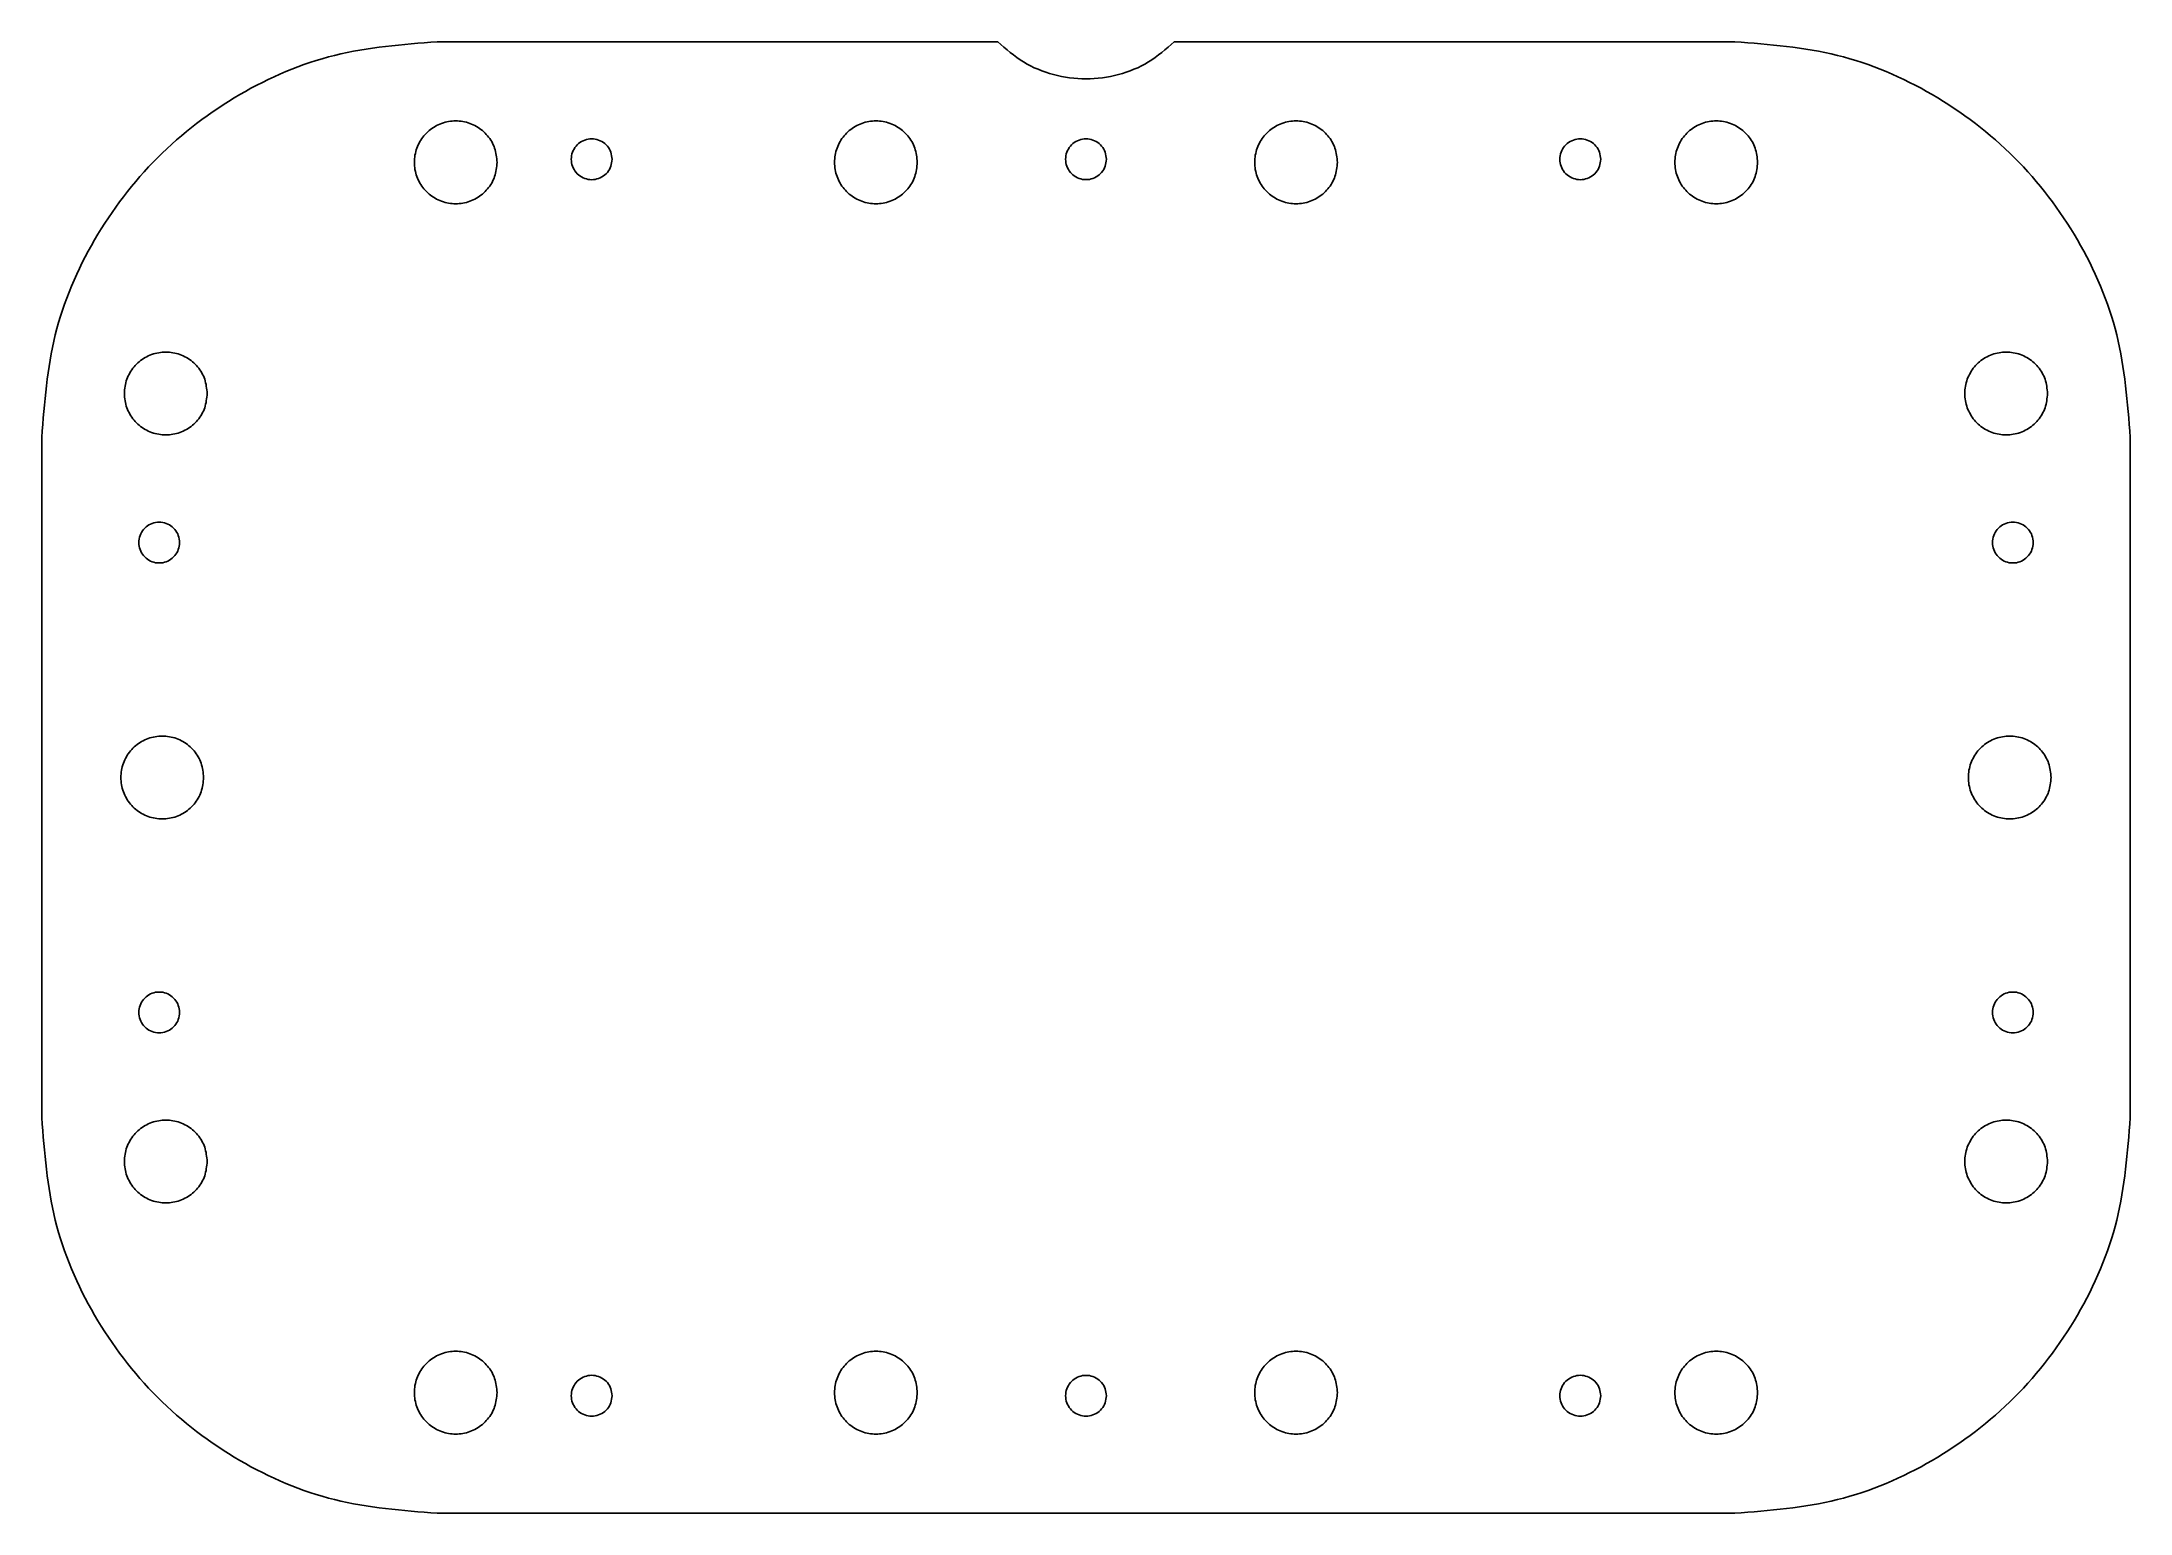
# Model space of a CAD drawing. Extents: x -84 to 84, y -60 to 60.
import ezdxf

# ---------------------------------------------------------------- set-up
doc = ezdxf.new("R2010")
doc.units = 0
doc.layers.get('0').update_dxf_attribs({"linetype": 'CONTINUOUS'})

msp = doc.modelspace()

# ---------------------------------------------------------------- linework, layer by layer
at = {"color": 7}
for points in [[(-7.141428, 59.5), (-52.5, 59.5)], [(52.5, 59.5), (7.141428, 59.5)], [(-84.5, 27.5), (-84.5, -27.5)], [(84.5, -27.5), (84.5, 27.5)], [(-52.5, -59.5), (52.5, -59.5)]]:
    msp.add_lwpolyline(points, dxfattribs=at)
for points in [[(-47.65, 49.75)], [(-38.35, 50)], [(-13.65, 49.75)], [(1.65, 50)], [(20.35, 49.75)], [(41.65, 50)], [(54.35, 49.75)], [(-71.113912, 31.056556)], [(77.813911, 31.056556)], [(-73.35, 19)], [(76.65, 19)], [(-71.4, 0)], [(78.1, 0)], [(-73.35, -19)], [(76.65, -19)], [(-71.113912, -31.056556)], [(77.813911, -31.056556)], [(-47.65, -49.75)], [(-38.35, -50)], [(-13.65, -49.75)], [(1.65, -50)], [(20.35, -49.75)], [(41.65, -50)], [(54.35, -49.75)]]:
    msp.add_lwpolyline(points, close=True, dxfattribs=at)
for points in [[(-52.5, 59.5), (-55.300424, 59.28668), (-58.100848, 59.07336), (-60.804744, 58.403663)], [(-7.141428, 59.5), (-6.472152, 58.914902), (-5.802875, 58.329804), (-5.051117, 57.869429)], [(5.051117, 57.869429), (5.802875, 58.329804), (6.472152, 58.914902), (7.141428, 59.5)], [(60.804744, 58.403663), (58.100848, 59.07336), (55.300424, 59.28668), (52.5, 59.5)], [(-60.804744, 58.403663), (-63.486263, 57.739508), (-66.072846, 56.626497), (-68.479849, 55.22453)], [(-5.051117, 57.869429), (-4.305733, 57.412958), (-3.479261, 57.079103), (-2.627679, 56.851381)], [(2.627678, 56.851381), (3.479261, 57.079102), (4.305733, 57.412957), (5.051117, 57.869429)], [(68.479849, 55.22453), (66.072846, 56.626497), (63.486264, 57.739508), (60.804744, 58.403663)], [(-2.627679, 56.851381), (-1.768813, 56.621712), (-0.884406, 56.5), (0, 56.5)], [(0, 56.5), (0.884407, 56.5), (1.768813, 56.621712), (2.627678, 56.851381)], [(-68.479849, 55.22453), (-70.906937, 53.810864), (-73.151435, 52.103398), (-75.127417, 50.127416)], [(75.127416, 50.127417), (73.151435, 52.103398), (70.906937, 53.810864), (68.479849, 55.22453)], [(-52.675281, 52.651996), (-53.014529, 52.456095), (-53.319032, 52.200078), (-53.570272, 51.899582)], [(-51.576253, 53.051086), (-51.96204, 52.983683), (-52.336033, 52.847897), (-52.675281, 52.651996)], [(-50.423747, 53.051086), (-50.804267, 53.117525), (-51.195989, 53.117525), (-51.576253, 53.051086)], [(-49.324719, 52.651996), (-49.663184, 52.847897), (-50.0377, 52.983683), (-50.423747, 53.051086)], [(-48.429728, 51.899582), (-48.68384, 52.200078), (-48.986254, 52.456095), (-49.324719, 52.651996)], [(-18.675281, 52.651996), (-19.014529, 52.456095), (-19.319032, 52.200078), (-19.570272, 51.899582)], [(-17.576253, 53.051086), (-17.96204, 52.983683), (-18.336033, 52.847897), (-18.675281, 52.651996)], [(-16.423747, 53.051086), (-16.804267, 53.117525), (-17.195989, 53.117525), (-17.576253, 53.051086)], [(-15.324719, 52.651996), (-15.663184, 52.847897), (-16.0377, 52.983683), (-16.423747, 53.051086)], [(-14.429728, 51.899582), (-14.68384, 52.200078), (-14.986254, 52.456095), (-15.324719, 52.651996)], [(15.324719, 52.651996), (14.985471, 52.456095), (14.680968, 52.200078), (14.429728, 51.899582)], [(16.423747, 53.051086), (16.03796, 52.983683), (15.663967, 52.847897), (15.324719, 52.651996)], [(17.576253, 53.051086), (17.195733, 53.117525), (16.804011, 53.117525), (16.423747, 53.051086)], [(18.675281, 52.651996), (18.336816, 52.847897), (17.9623, 52.983683), (17.576253, 53.051086)], [(19.570272, 51.899582), (19.31616, 52.200078), (19.013746, 52.456095), (18.675281, 52.651996)], [(49.324719, 52.651996), (48.985471, 52.456095), (48.680968, 52.200078), (48.429728, 51.899582)], [(50.423747, 53.051086), (50.03796, 52.983683), (49.663967, 52.847897), (49.324719, 52.651996)], [(51.576253, 53.051086), (51.195733, 53.117525), (50.804011, 53.117525), (50.423747, 53.051086)], [(52.675281, 52.651996), (52.336816, 52.847897), (51.9623, 52.983683), (51.576253, 53.051086)], [(53.570272, 51.899582), (53.31616, 52.200078), (53.013746, 52.456095), (52.675281, 52.651996)], [(-54.146332, 50.901371), (-54.280779, 50.533498), (-54.35, 50.141749), (-54.35, 49.75)], [(-53.570272, 51.899582), (-53.817915, 51.603387), (-54.013809, 51.263978), (-54.146332, 50.901371)], [(-47.853669, 50.901371), (-47.975711, 51.263978), (-48.179255, 51.603387), (-48.429728, 51.899582)], [(-47.65, 49.75), (-47.689927, 50.141749), (-47.729854, 50.533498), (-47.853669, 50.901371)], [(-41.266027, 51.058866), (-41.388002, 50.912959), (-41.484486, 50.745765), (-41.54974, 50.567149)], [(-40.825197, 51.429511), (-40.992298, 51.333008), (-41.142281, 51.206892), (-41.266027, 51.058866)], [(-40.283848, 51.626107), (-40.473877, 51.592904), (-40.658096, 51.526014), (-40.825197, 51.429511)], [(-39.716152, 51.626107), (-39.903586, 51.658836), (-40.09654, 51.658836), (-40.283848, 51.626107)], [(-39.174803, 51.429511), (-39.341518, 51.526014), (-39.525995, 51.592904), (-39.716152, 51.626107)], [(-38.733972, 51.058866), (-38.859132, 51.206892), (-39.008087, 51.333008), (-39.174803, 51.429511)], [(-38.45026, 50.567149), (-38.510357, 50.745765), (-38.610605, 50.912959), (-38.733972, 51.058866)], [(-20.146332, 50.901371), (-20.280779, 50.533498), (-20.35, 50.141749), (-20.35, 49.75)], [(-19.570272, 51.899582), (-19.817915, 51.603387), (-20.013809, 51.263978), (-20.146332, 50.901371)], [(-13.853669, 50.901371), (-13.975711, 51.263978), (-14.179255, 51.603387), (-14.429728, 51.899582)], [(-13.65, 49.75), (-13.689927, 50.141749), (-13.729854, 50.533498), (-13.853669, 50.901371)], [(-1.265783, 51.058475), (-1.387754, 50.912636), (-1.484243, 50.745515), (-1.549558, 50.566963)], [(-0.825, 51.428942), (-0.992071, 51.332488), (-1.142041, 51.206433), (-1.265783, 51.058475)], [(-0.283775, 51.625438), (-0.473755, 51.592252), (-0.657928, 51.525397), (-0.825, 51.428942)], [(0.283775, 51.625438), (0.096388, 51.65815), (-0.096514, 51.65815), (-0.283775, 51.625438)], [(0.825, 51.428942), (0.658315, 51.525397), (0.473883, 51.592252), (0.283775, 51.625438)], [(1.265783, 51.058475), (1.140624, 51.206433), (0.991685, 51.332488), (0.825, 51.428942)], [(1.549558, 50.566963), (1.489418, 50.745515), (1.389152, 50.912636), (1.265783, 51.058475)], [(13.853668, 50.901371), (13.719221, 50.533498), (13.65, 50.141749), (13.65, 49.75)], [(14.429728, 51.899582), (14.182085, 51.603387), (13.986191, 51.263978), (13.853668, 50.901371)], [(20.146331, 50.901371), (20.024289, 51.263978), (19.820745, 51.603387), (19.570272, 51.899582)], [(20.35, 49.75), (20.310073, 50.141749), (20.270146, 50.533498), (20.146331, 50.901371)], [(38.733972, 51.058866), (38.611998, 50.912959), (38.515514, 50.745765), (38.45026, 50.567149)], [(39.174803, 51.429511), (39.007702, 51.333008), (38.857719, 51.206892), (38.733972, 51.058866)], [(39.716152, 51.626107), (39.526123, 51.592904), (39.341904, 51.526014), (39.174803, 51.429511)], [(40.283848, 51.626107), (40.096414, 51.658836), (39.90346, 51.658836), (39.716152, 51.626107)], [(40.825197, 51.429511), (40.658482, 51.526014), (40.474005, 51.592904), (40.283848, 51.626107)], [(41.266028, 51.058866), (41.140868, 51.206892), (40.991913, 51.333008), (40.825197, 51.429511)], [(41.54974, 50.567149), (41.489643, 50.745765), (41.389395, 50.912959), (41.266028, 51.058866)], [(47.853668, 50.901371), (47.719221, 50.533498), (47.65, 50.141749), (47.65, 49.75)], [(48.429728, 51.899582), (48.182085, 51.603387), (47.986191, 51.263978), (47.853668, 50.901371)], [(54.146332, 50.901371), (54.02429, 51.263978), (53.820746, 51.603387), (53.570272, 51.899582)], [(54.35, 49.75), (54.310073, 50.141749), (54.270146, 50.533498), (54.146332, 50.901371)], [(-75.127417, 50.127416), (-77.103398, 48.151435), (-78.810864, 45.906937), (-80.22453, 43.479849)], [(-54.35, 49.75), (-54.35, 49.358251), (-54.280779, 48.966503), (-54.146332, 48.59863)], [(-47.853669, 48.59863), (-47.729854, 48.966503), (-47.689927, 49.358251), (-47.65, 49.75)], [(-41.54974, 50.567149), (-41.615942, 50.385937), (-41.65, 50.192969), (-41.65, 50)], [(-41.65, 50), (-41.65, 49.807031), (-41.615942, 49.614063), (-41.54974, 49.432852)], [(-41.54974, 49.432852), (-41.484486, 49.254235), (-41.388002, 49.087041), (-41.266027, 48.941135)], [(-38.733972, 48.941135), (-38.610605, 49.087041), (-38.510357, 49.254235), (-38.45026, 49.432852)], [(-38.35, 50), (-38.369645, 50.192969), (-38.38929, 50.385937), (-38.45026, 50.567149)], [(-38.45026, 49.432852), (-38.38929, 49.614063), (-38.369645, 49.807032), (-38.35, 50)], [(-20.35, 49.75), (-20.35, 49.358251), (-20.280779, 48.966503), (-20.146332, 48.59863)], [(-13.853669, 48.59863), (-13.729854, 48.966503), (-13.689927, 49.358251), (-13.65, 49.75)], [(-1.549558, 50.566963), (-1.615822, 50.385819), (-1.65, 50.192909), (-1.65, 50)], [(-1.65, 50), (-1.65, 49.807091), (-1.615822, 49.614181), (-1.549558, 49.433037)], [(-1.549558, 49.433037), (-1.484243, 49.254485), (-1.387754, 49.087365), (-1.265783, 48.941525)], [(1.265783, 48.941525), (1.389152, 49.087365), (1.489418, 49.254485), (1.549558, 49.433037)], [(1.65, 50), (1.630286, 50.192909), (1.610572, 50.385819), (1.549558, 50.566963)], [(1.549558, 49.433037), (1.610572, 49.614181), (1.630286, 49.807091), (1.65, 50)], [(13.65, 49.75), (13.65, 49.358251), (13.719221, 48.966503), (13.853668, 48.59863)], [(20.146331, 48.59863), (20.270146, 48.966503), (20.310073, 49.358251), (20.35, 49.75)], [(38.45026, 50.567149), (38.384059, 50.385937), (38.35, 50.192969), (38.35, 50)], [(38.35, 50), (38.35, 49.807031), (38.384059, 49.614063), (38.45026, 49.432852)], [(38.45026, 49.432852), (38.515514, 49.254235), (38.611998, 49.087041), (38.733972, 48.941135)], [(41.266028, 48.941135), (41.389395, 49.087041), (41.489643, 49.254235), (41.54974, 49.432852)], [(41.65, 50), (41.630355, 50.192969), (41.61071, 50.385937), (41.54974, 50.567149)], [(41.54974, 49.432852), (41.61071, 49.614063), (41.630355, 49.807032), (41.65, 50)], [(47.65, 49.75), (47.65, 49.358251), (47.719221, 48.966503), (47.853668, 48.59863)], [(54.146332, 48.59863), (54.270146, 48.966503), (54.310073, 49.358251), (54.35, 49.75)], [(80.22453, 43.479849), (78.810864, 45.906937), (77.103398, 48.151435), (75.127416, 50.127417)], [(-54.146332, 48.59863), (-54.013809, 48.236023), (-53.817915, 47.896613), (-53.570272, 47.600419)], [(-53.570272, 47.600419), (-53.319032, 47.299922), (-53.014529, 47.043905), (-52.675281, 46.848004)], [(-49.324719, 46.848004), (-48.986254, 47.043905), (-48.683839, 47.299922), (-48.429728, 47.600419)], [(-48.429728, 47.600419), (-48.179254, 47.896613), (-47.97571, 48.236023), (-47.853669, 48.59863)], [(-41.266027, 48.941135), (-41.142281, 48.793109), (-40.992298, 48.666993), (-40.825197, 48.57049)], [(-40.825197, 48.57049), (-40.658096, 48.473987), (-40.473877, 48.407096), (-40.283848, 48.373893)], [(-40.283848, 48.373893), (-40.09654, 48.341164), (-39.903586, 48.341164), (-39.716152, 48.373893)], [(-39.716152, 48.373893), (-39.525995, 48.407096), (-39.341518, 48.473987), (-39.174803, 48.57049)], [(-39.174803, 48.57049), (-39.008087, 48.666993), (-38.859132, 48.793109), (-38.733972, 48.941135)], [(-20.146332, 48.59863), (-20.013809, 48.236023), (-19.817915, 47.896613), (-19.570272, 47.600419)], [(-19.570272, 47.600419), (-19.319032, 47.299922), (-19.014529, 47.043905), (-18.675281, 46.848004)], [(-15.324719, 46.848004), (-14.986254, 47.043905), (-14.683839, 47.299922), (-14.429728, 47.600419)], [(-14.429728, 47.600419), (-14.179254, 47.896613), (-13.97571, 48.236023), (-13.853669, 48.59863)], [(-1.265783, 48.941525), (-1.142041, 48.793567), (-0.992071, 48.667512), (-0.825, 48.571058)], [(-0.825, 48.571058), (-0.657928, 48.474603), (-0.473755, 48.407748), (-0.283775, 48.374562)], [(-0.283775, 48.374562), (-0.096514, 48.34185), (0.096388, 48.34185), (0.283775, 48.374562)], [(0.283775, 48.374562), (0.473883, 48.407748), (0.658315, 48.474603), (0.825, 48.571058)], [(0.825, 48.571058), (0.991685, 48.667512), (1.140624, 48.793567), (1.265783, 48.941525)], [(13.853668, 48.59863), (13.986191, 48.236023), (14.182085, 47.896613), (14.429728, 47.600419)], [(14.429728, 47.600419), (14.680968, 47.299922), (14.985471, 47.043905), (15.324719, 46.848004)], [(18.675281, 46.848004), (19.013746, 47.043905), (19.316161, 47.299922), (19.570272, 47.600419)], [(19.570272, 47.600419), (19.820746, 47.896613), (20.02429, 48.236023), (20.146331, 48.59863)], [(38.733972, 48.941135), (38.857719, 48.793109), (39.007702, 48.666993), (39.174803, 48.57049)], [(39.174803, 48.57049), (39.341904, 48.473987), (39.526123, 48.407096), (39.716152, 48.373893)], [(39.716152, 48.373893), (39.90346, 48.341164), (40.096414, 48.341164), (40.283848, 48.373893)], [(40.283848, 48.373893), (40.474005, 48.407096), (40.658482, 48.473987), (40.825197, 48.57049)], [(40.825197, 48.57049), (40.991913, 48.666993), (41.140868, 48.793109), (41.266028, 48.941135)], [(47.853668, 48.59863), (47.986191, 48.236023), (48.182085, 47.896613), (48.429728, 47.600419)], [(48.429728, 47.600419), (48.680968, 47.299922), (48.985471, 47.043905), (49.324719, 46.848004)], [(52.675281, 46.848004), (53.013746, 47.043905), (53.316161, 47.299922), (53.570272, 47.600419)], [(53.570272, 47.600419), (53.820746, 47.896613), (54.02429, 48.236023), (54.146332, 48.59863)], [(-52.675281, 46.848004), (-52.336033, 46.652103), (-51.96204, 46.516317), (-51.576253, 46.448914)], [(-51.576253, 46.448914), (-51.195989, 46.382475), (-50.804267, 46.382475), (-50.423747, 46.448914)], [(-50.423747, 46.448914), (-50.0377, 46.516317), (-49.663184, 46.652103), (-49.324719, 46.848004)], [(-18.675281, 46.848004), (-18.336033, 46.652103), (-17.96204, 46.516317), (-17.576253, 46.448914)], [(-17.576253, 46.448914), (-17.195989, 46.382475), (-16.804267, 46.382475), (-16.423747, 46.448914)], [(-16.423747, 46.448914), (-16.0377, 46.516317), (-15.663184, 46.652103), (-15.324719, 46.848004)], [(15.324719, 46.848004), (15.663967, 46.652103), (16.03796, 46.516317), (16.423747, 46.448914)], [(16.423747, 46.448914), (16.804011, 46.382475), (17.195733, 46.382475), (17.576253, 46.448914)], [(17.576253, 46.448914), (17.9623, 46.516317), (18.336816, 46.652103), (18.675281, 46.848004)], [(49.324719, 46.848004), (49.663967, 46.652103), (50.03796, 46.516317), (50.423747, 46.448914)], [(50.423747, 46.448914), (50.804011, 46.382475), (51.195733, 46.382475), (51.576253, 46.448914)], [(51.576253, 46.448914), (51.9623, 46.516317), (52.336816, 46.652103), (52.675281, 46.848004)], [(-80.22453, 43.479849), (-81.626497, 41.072846), (-82.739508, 38.486264), (-83.403663, 35.804744)], [(83.403663, 35.804744), (82.739508, 38.486263), (81.626497, 41.072846), (80.22453, 43.479849)], [(-83.403663, 35.804744), (-84.07336, 33.100848), (-84.28668, 30.300424), (-84.5, 27.5)], [(84.5, 27.5), (84.28668, 30.300424), (84.07336, 33.100848), (83.403663, 35.804744)], [(-76.139192, 33.958551), (-76.47844, 33.76265), (-76.782943, 33.506634), (-77.034183, 33.206137)], [(-75.040165, 34.357642), (-75.425951, 34.290239), (-75.799944, 34.154452), (-76.139192, 33.958551)], [(-73.887659, 34.357642), (-74.268178, 34.424081), (-74.659901, 34.424081), (-75.040165, 34.357642)], [(-72.788631, 33.958551), (-73.127096, 34.154452), (-73.501612, 34.290239), (-73.887659, 34.357642)], [(-71.89364, 33.206138), (-72.147752, 33.506634), (-72.450166, 33.76265), (-72.788631, 33.958551)], [(72.788631, 33.958551), (72.449383, 33.76265), (72.14488, 33.506634), (71.89364, 33.206137)], [(73.887658, 34.357642), (73.501872, 34.290239), (73.127879, 34.154452), (72.788631, 33.958551)], [(75.040164, 34.357642), (74.659645, 34.424081), (74.267922, 34.424081), (73.887658, 34.357642)], [(76.139192, 33.958551), (75.800727, 34.154452), (75.426211, 34.290239), (75.040164, 34.357642)], [(77.034183, 33.206138), (76.780071, 33.506634), (76.477657, 33.76265), (76.139192, 33.958551)], [(-77.610243, 32.207926), (-77.74469, 31.840053), (-77.813912, 31.448304), (-77.813912, 31.056555)], [(-77.034183, 33.206137), (-77.281826, 32.909943), (-77.477721, 32.570533), (-77.610243, 32.207926)], [(-71.31758, 32.207927), (-71.439622, 32.570533), (-71.643166, 32.909943), (-71.89364, 33.206138)], [(-71.113912, 31.056556), (-71.153839, 31.448305), (-71.193766, 31.840053), (-71.31758, 32.207927)], [(71.31758, 32.207926), (71.183133, 31.840053), (71.113911, 31.448304), (71.113911, 31.056555)], [(71.89364, 33.206137), (71.645996, 32.909943), (71.450102, 32.570533), (71.31758, 32.207926)], [(77.610243, 32.207927), (77.488201, 32.570533), (77.284657, 32.909943), (77.034183, 33.206138)], [(77.813911, 31.056556), (77.773984, 31.448305), (77.734057, 31.840053), (77.610243, 32.207927)], [(-77.813912, 31.056555), (-77.813912, 30.664807), (-77.74469, 30.273058), (-77.610243, 29.905185)], [(-71.31758, 29.905185), (-71.193766, 30.273058), (-71.153839, 30.664807), (-71.113912, 31.056556)], [(71.113911, 31.056555), (71.113911, 30.664807), (71.183133, 30.273058), (71.31758, 29.905185)], [(77.610243, 29.905185), (77.734057, 30.273058), (77.773984, 30.664807), (77.813911, 31.056556)], [(-77.610243, 29.905185), (-77.477721, 29.542579), (-77.281826, 29.203169), (-77.034183, 28.906974)], [(-77.034183, 28.906974), (-76.782943, 28.606478), (-76.47844, 28.350461), (-76.139192, 28.15456)], [(-72.788631, 28.15456), (-72.450166, 28.350461), (-72.147751, 28.606478), (-71.89364, 28.906974)], [(-71.89364, 28.906974), (-71.643166, 29.203169), (-71.439622, 29.542579), (-71.31758, 29.905185)], [(71.31758, 29.905185), (71.450102, 29.542579), (71.645996, 29.203169), (71.89364, 28.906974)], [(71.89364, 28.906974), (72.14488, 28.606478), (72.449383, 28.350461), (72.788631, 28.15456)], [(76.139192, 28.15456), (76.477657, 28.350461), (76.780071, 28.606478), (77.034183, 28.906974)], [(77.034183, 28.906974), (77.284657, 29.203169), (77.488201, 29.542579), (77.610243, 29.905185)], [(-76.139192, 28.15456), (-75.799944, 27.958659), (-75.425951, 27.822873), (-75.040165, 27.75547)], [(-75.040165, 27.75547), (-74.659901, 27.689031), (-74.268178, 27.689031), (-73.887659, 27.75547)], [(-73.887659, 27.75547), (-73.501612, 27.822873), (-73.127096, 27.958659), (-72.788631, 28.15456)], [(72.788631, 28.15456), (73.127879, 27.958659), (73.501872, 27.822873), (73.887658, 27.75547)], [(73.887658, 27.75547), (74.267922, 27.689031), (74.659645, 27.689031), (75.040164, 27.75547)], [(75.040164, 27.75547), (75.426211, 27.822873), (75.800727, 27.958659), (76.139192, 28.15456)], [(-75.825197, 20.429511), (-75.992298, 20.333008), (-76.142281, 20.206891), (-76.266028, 20.058866)], [(-75.283848, 20.626108), (-75.473877, 20.592904), (-75.658096, 20.526014), (-75.825197, 20.429511)], [(-74.716152, 20.626108), (-74.903586, 20.658836), (-75.09654, 20.658836), (-75.283848, 20.626108)], [(-74.174803, 20.429511), (-74.341519, 20.526014), (-74.525995, 20.592904), (-74.716152, 20.626108)], [(-73.733972, 20.058866), (-73.859132, 20.206891), (-74.008087, 20.333008), (-74.174803, 20.429511)], [(74.174803, 20.429511), (74.007702, 20.333008), (73.857719, 20.206891), (73.733972, 20.058866)], [(74.716152, 20.626108), (74.526123, 20.592904), (74.341904, 20.526014), (74.174803, 20.429511)], [(75.283848, 20.626108), (75.096414, 20.658836), (74.90346, 20.658836), (74.716152, 20.626108)], [(75.825197, 20.429511), (75.658482, 20.526014), (75.474005, 20.592904), (75.283848, 20.626108)], [(76.266028, 20.058866), (76.140869, 20.206891), (75.991913, 20.333008), (75.825197, 20.429511)], [(-76.54974, 19.567149), (-76.615942, 19.385937), (-76.65, 19.192969), (-76.65, 19)], [(-76.65, 19), (-76.65, 18.807031), (-76.615942, 18.614063), (-76.54974, 18.432851)], [(-76.266028, 20.058866), (-76.388002, 19.912959), (-76.484486, 19.745765), (-76.54974, 19.567149)], [(-73.45026, 19.567149), (-73.510357, 19.745765), (-73.610605, 19.912959), (-73.733972, 20.058866)], [(-73.35, 19), (-73.369645, 19.192969), (-73.38929, 19.385938), (-73.45026, 19.567149)], [(-73.45026, 18.432851), (-73.38929, 18.614063), (-73.369645, 18.807031), (-73.35, 19)], [(73.45026, 19.567149), (73.384058, 19.385937), (73.35, 19.192969), (73.35, 19)], [(73.35, 19), (73.35, 18.807031), (73.384058, 18.614063), (73.45026, 18.432851)], [(73.733972, 20.058866), (73.611998, 19.912959), (73.515514, 19.745765), (73.45026, 19.567149)], [(76.54974, 19.567149), (76.489643, 19.745765), (76.389395, 19.912959), (76.266028, 20.058866)], [(76.65, 19), (76.630355, 19.192969), (76.61071, 19.385938), (76.54974, 19.567149)], [(76.54974, 18.432851), (76.61071, 18.614063), (76.630355, 18.807031), (76.65, 19)], [(-76.54974, 18.432851), (-76.484486, 18.254235), (-76.388002, 18.087041), (-76.266028, 17.941134)], [(-76.266028, 17.941134), (-76.142281, 17.793109), (-75.992298, 17.666992), (-75.825197, 17.570489)], [(-75.825197, 17.570489), (-75.658096, 17.473986), (-75.473877, 17.407096), (-75.283848, 17.373892)], [(-75.283848, 17.373892), (-75.09654, 17.341164), (-74.903586, 17.341164), (-74.716152, 17.373892)], [(-74.716152, 17.373892), (-74.525995, 17.407096), (-74.341519, 17.473986), (-74.174803, 17.570489)], [(-74.174803, 17.570489), (-74.008087, 17.666992), (-73.859132, 17.793109), (-73.733972, 17.941134)], [(-73.733972, 17.941134), (-73.610605, 18.087041), (-73.510357, 18.254235), (-73.45026, 18.432851)], [(73.45026, 18.432851), (73.515514, 18.254235), (73.611998, 18.087041), (73.733972, 17.941134)], [(73.733972, 17.941134), (73.857719, 17.793109), (74.007702, 17.666992), (74.174803, 17.570489)], [(74.174803, 17.570489), (74.341904, 17.473986), (74.526123, 17.407096), (74.716152, 17.373892)], [(74.716152, 17.373892), (74.90346, 17.341164), (75.096414, 17.341164), (75.283848, 17.373892)], [(75.283848, 17.373892), (75.474005, 17.407096), (75.658482, 17.473986), (75.825197, 17.570489)], [(75.825197, 17.570489), (75.991913, 17.666992), (76.140869, 17.793109), (76.266028, 17.941134)], [(76.266028, 17.941134), (76.389395, 18.087041), (76.489643, 18.254235), (76.54974, 18.432851)], [(-77.320272, 2.149581), (-77.567915, 1.853387), (-77.763809, 1.513977), (-77.896332, 1.15137)], [(-76.425281, 2.901995), (-76.764529, 2.706094), (-77.069032, 2.450078), (-77.320272, 2.149581)], [(-75.326253, 3.301086), (-75.71204, 3.233683), (-76.086033, 3.097896), (-76.425281, 2.901995)], [(-74.173747, 3.301086), (-74.554267, 3.367525), (-74.945989, 3.367525), (-75.326253, 3.301086)], [(-73.074719, 2.901995), (-73.413184, 3.097896), (-73.787701, 3.233683), (-74.173747, 3.301086)], [(-72.179728, 2.149582), (-72.43384, 2.450078), (-72.736254, 2.706094), (-73.074719, 2.901995)], [(-71.603668, 1.151371), (-71.72571, 1.513977), (-71.929254, 1.853387), (-72.179728, 2.149582)], [(72.179728, 2.149581), (71.932085, 1.853387), (71.736191, 1.513977), (71.603668, 1.15137)], [(73.074719, 2.901995), (72.735471, 2.706094), (72.430968, 2.450078), (72.179728, 2.149581)], [(74.173747, 3.301086), (73.78796, 3.233683), (73.413967, 3.097896), (73.074719, 2.901995)], [(75.326253, 3.301086), (74.945733, 3.367525), (74.554011, 3.367525), (74.173747, 3.301086)], [(76.425281, 2.901995), (76.086816, 3.097896), (75.712299, 3.233683), (75.326253, 3.301086)], [(77.320271, 2.149582), (77.06616, 2.450078), (76.763746, 2.706094), (76.425281, 2.901995)], [(77.896331, 1.151371), (77.774289, 1.513977), (77.570745, 1.853387), (77.320271, 2.149582)], [(-77.896332, 1.15137), (-78.030779, 0.783497), (-78.1, 0.391748), (-78.1, -0.000001)], [(-71.4, 0), (-71.439927, 0.391749), (-71.479854, 0.783497), (-71.603668, 1.151371)], [(-71.603668, -1.151371), (-71.479854, -0.783498), (-71.439927, -0.391749), (-71.4, 0)], [(71.603668, 1.15137), (71.469221, 0.783497), (71.4, 0.391748), (71.4, -0.000001)], [(78.1, 0), (78.060073, 0.391749), (78.020146, 0.783497), (77.896331, 1.151371)], [(77.896331, -1.151371), (78.020146, -0.783498), (78.060073, -0.391749), (78.1, 0)], [(-78.1, -0.000001), (-78.1, -0.391749), (-78.030779, -0.783498), (-77.896332, -1.151371)], [(-77.896332, -1.151371), (-77.763809, -1.513977), (-77.567915, -1.853387), (-77.320272, -2.149582)], [(-72.179728, -2.149582), (-71.929254, -1.853387), (-71.72571, -1.513977), (-71.603668, -1.151371)], [(71.4, -0.000001), (71.4, -0.391749), (71.469221, -0.783498), (71.603668, -1.151371)], [(71.603668, -1.151371), (71.736191, -1.513977), (71.932085, -1.853387), (72.179728, -2.149582)], [(77.320271, -2.149582), (77.570745, -1.853387), (77.774289, -1.513977), (77.896331, -1.151371)], [(-77.320272, -2.149582), (-77.069032, -2.450078), (-76.764529, -2.706095), (-76.425281, -2.901996)], [(-76.425281, -2.901996), (-76.086033, -3.097897), (-75.71204, -3.233683), (-75.326253, -3.301086)], [(-75.326253, -3.301086), (-74.945989, -3.367525), (-74.554267, -3.367525), (-74.173747, -3.301087)], [(-74.173747, -3.301087), (-73.787701, -3.233683), (-73.413184, -3.097897), (-73.074719, -2.901996)], [(-73.074719, -2.901996), (-72.736254, -2.706095), (-72.43384, -2.450078), (-72.179728, -2.149582)], [(72.179728, -2.149582), (72.430968, -2.450078), (72.735471, -2.706095), (73.074719, -2.901996)], [(73.074719, -2.901996), (73.413967, -3.097897), (73.78796, -3.233683), (74.173747, -3.301086)], [(74.173747, -3.301086), (74.554011, -3.367525), (74.945733, -3.367525), (75.326253, -3.301087)], [(75.326253, -3.301087), (75.712299, -3.233683), (76.086816, -3.097897), (76.425281, -2.901996)], [(76.425281, -2.901996), (76.763746, -2.706095), (77.06616, -2.450078), (77.320271, -2.149582)], [(-76.54974, -18.432851), (-76.615942, -18.614063), (-76.65, -18.807032), (-76.65, -19)], [(-76.266028, -17.941134), (-76.388002, -18.08704), (-76.484486, -18.254234), (-76.54974, -18.432851)], [(-75.825197, -17.570489), (-75.992298, -17.666992), (-76.142281, -17.793108), (-76.266028, -17.941134)], [(-75.283848, -17.373892), (-75.473877, -17.407096), (-75.658096, -17.473986), (-75.825197, -17.570489)], [(-74.716152, -17.373892), (-74.903586, -17.341164), (-75.09654, -17.341164), (-75.283848, -17.373892)], [(-74.174803, -17.570489), (-74.341519, -17.473986), (-74.525995, -17.407096), (-74.716152, -17.373892)], [(-73.733972, -17.941134), (-73.859132, -17.793108), (-74.008087, -17.666992), (-74.174803, -17.570489)], [(-73.45026, -18.432851), (-73.510357, -18.254234), (-73.610605, -18.08704), (-73.733972, -17.941134)], [(-73.35, -19), (-73.369645, -18.807031), (-73.38929, -18.614063), (-73.45026, -18.432851)], [(73.45026, -18.432851), (73.384058, -18.614063), (73.35, -18.807032), (73.35, -19)], [(73.733972, -17.941134), (73.611998, -18.08704), (73.515514, -18.254234), (73.45026, -18.432851)], [(74.174803, -17.570489), (74.007702, -17.666992), (73.857719, -17.793108), (73.733972, -17.941134)], [(74.716152, -17.373892), (74.526123, -17.407096), (74.341904, -17.473986), (74.174803, -17.570489)], [(75.283848, -17.373892), (75.096414, -17.341164), (74.90346, -17.341164), (74.716152, -17.373892)], [(75.825197, -17.570489), (75.658482, -17.473986), (75.474005, -17.407096), (75.283848, -17.373892)], [(76.266028, -17.941134), (76.140869, -17.793108), (75.991913, -17.666992), (75.825197, -17.570489)], [(76.54974, -18.432851), (76.489643, -18.254234), (76.389395, -18.08704), (76.266028, -17.941134)], [(76.65, -19), (76.630355, -18.807031), (76.61071, -18.614063), (76.54974, -18.432851)], [(-76.65, -19), (-76.65, -19.192969), (-76.615942, -19.385937), (-76.54974, -19.567148)], [(-76.54974, -19.567148), (-76.484486, -19.745765), (-76.388002, -19.912959), (-76.266028, -20.058865)], [(-76.266028, -20.058865), (-76.142281, -20.206891), (-75.992298, -20.333007), (-75.825197, -20.42951)], [(-74.174803, -20.42951), (-74.008087, -20.333007), (-73.859132, -20.206891), (-73.733972, -20.058865)], [(-73.733972, -20.058865), (-73.610605, -19.912959), (-73.510357, -19.745765), (-73.45026, -19.567148)], [(-73.45026, -19.567148), (-73.38929, -19.385937), (-73.369645, -19.192968), (-73.35, -19)], [(73.35, -19), (73.35, -19.192969), (73.384058, -19.385937), (73.45026, -19.567148)], [(73.45026, -19.567148), (73.515514, -19.745765), (73.611998, -19.912959), (73.733972, -20.058865)], [(73.733972, -20.058865), (73.857719, -20.206891), (74.007702, -20.333007), (74.174803, -20.42951)], [(75.825197, -20.42951), (75.991913, -20.333007), (76.140869, -20.206891), (76.266028, -20.058865)], [(76.266028, -20.058865), (76.389395, -19.912959), (76.489643, -19.745765), (76.54974, -19.567148)], [(76.54974, -19.567148), (76.61071, -19.385937), (76.630355, -19.192968), (76.65, -19)], [(-75.825197, -20.42951), (-75.658096, -20.526013), (-75.473877, -20.592903), (-75.283848, -20.626108)], [(-75.283848, -20.626108), (-75.09654, -20.658836), (-74.903586, -20.658836), (-74.716152, -20.626108)], [(-74.716152, -20.626108), (-74.525995, -20.592903), (-74.341519, -20.526013), (-74.174803, -20.42951)], [(74.174803, -20.42951), (74.341904, -20.526013), (74.526123, -20.592903), (74.716152, -20.626108)], [(74.716152, -20.626108), (74.90346, -20.658836), (75.096414, -20.658836), (75.283848, -20.626108)], [(75.283848, -20.626108), (75.474005, -20.592903), (75.658482, -20.526013), (75.825197, -20.42951)], [(-84.5, -27.5), (-84.28668, -30.300424), (-84.07336, -33.100847), (-83.403663, -35.804743)], [(-76.139192, -28.15456), (-76.47844, -28.350461), (-76.782943, -28.606478), (-77.034183, -28.906974)], [(-75.040165, -27.75547), (-75.425951, -27.822873), (-75.799944, -27.958659), (-76.139192, -28.15456)], [(-73.887659, -27.75547), (-74.268178, -27.689031), (-74.659901, -27.689031), (-75.040165, -27.75547)], [(-72.788631, -28.15456), (-73.127096, -27.958659), (-73.501612, -27.822873), (-73.887659, -27.75547)], [(-71.89364, -28.906974), (-72.147752, -28.606478), (-72.450166, -28.350462), (-72.788631, -28.15456)], [(72.788631, -28.15456), (72.449383, -28.350461), (72.14488, -28.606478), (71.89364, -28.906974)], [(73.887658, -27.75547), (73.501872, -27.822873), (73.127879, -27.958659), (72.788631, -28.15456)], [(75.040164, -27.75547), (74.659645, -27.689031), (74.267922, -27.689031), (73.887658, -27.75547)], [(76.139192, -28.15456), (75.800727, -27.958659), (75.426211, -27.822873), (75.040164, -27.75547)], [(77.034183, -28.906974), (76.780071, -28.606478), (76.477657, -28.350462), (76.139192, -28.15456)], [(83.403663, -35.804743), (84.07336, -33.100847), (84.28668, -30.300424), (84.5, -27.5)], [(-77.610243, -29.905185), (-77.74469, -30.273058), (-77.813912, -30.664807), (-77.813912, -31.056556)], [(-77.034183, -28.906974), (-77.281826, -29.203169), (-77.477721, -29.542578), (-77.610243, -29.905185)], [(-71.31758, -29.905185), (-71.439622, -29.542578), (-71.643166, -29.203168), (-71.89364, -28.906974)], [(-71.113912, -31.056556), (-71.153839, -30.664807), (-71.193766, -30.273058), (-71.31758, -29.905185)], [(71.31758, -29.905185), (71.183133, -30.273058), (71.113911, -30.664807), (71.113911, -31.056556)], [(71.89364, -28.906974), (71.645996, -29.203169), (71.450102, -29.542578), (71.31758, -29.905185)], [(77.610243, -29.905185), (77.488201, -29.542578), (77.284657, -29.203168), (77.034183, -28.906974)], [(77.813911, -31.056556), (77.773984, -30.664807), (77.734057, -30.273058), (77.610243, -29.905185)], [(-77.813912, -31.056556), (-77.813912, -31.448305), (-77.74469, -31.840053), (-77.610243, -32.207926)], [(-71.31758, -32.207926), (-71.193766, -31.840053), (-71.153839, -31.448304), (-71.113912, -31.056556)], [(71.113911, -31.056556), (71.113911, -31.448305), (71.183133, -31.840053), (71.31758, -32.207926)], [(77.610243, -32.207926), (77.734057, -31.840053), (77.773984, -31.448304), (77.813911, -31.056556)], [(-77.610243, -32.207926), (-77.477721, -32.570533), (-77.281826, -32.909943), (-77.034183, -33.206137)], [(-77.034183, -33.206137), (-76.782943, -33.506634), (-76.47844, -33.76265), (-76.139192, -33.958551)], [(-72.788631, -33.958551), (-72.450166, -33.76265), (-72.147751, -33.506634), (-71.89364, -33.206137)], [(-71.89364, -33.206137), (-71.643166, -32.909943), (-71.439622, -32.570533), (-71.31758, -32.207926)], [(71.31758, -32.207926), (71.450102, -32.570533), (71.645996, -32.909943), (71.89364, -33.206137)], [(71.89364, -33.206137), (72.14488, -33.506634), (72.449383, -33.76265), (72.788631, -33.958551)], [(76.139192, -33.958551), (76.477657, -33.76265), (76.780071, -33.506634), (77.034183, -33.206137)], [(77.034183, -33.206137), (77.284657, -32.909943), (77.488201, -32.570533), (77.610243, -32.207926)], [(-76.139192, -33.958551), (-75.799944, -34.154452), (-75.425951, -34.290238), (-75.040165, -34.357642)], [(-75.040165, -34.357642), (-74.659901, -34.42408), (-74.268178, -34.42408), (-73.887659, -34.357642)], [(-73.887659, -34.357642), (-73.501612, -34.290238), (-73.127096, -34.154452), (-72.788631, -33.958551)], [(72.788631, -33.958551), (73.127879, -34.154452), (73.501872, -34.290238), (73.887658, -34.357642)], [(73.887658, -34.357642), (74.267922, -34.42408), (74.659645, -34.42408), (75.040164, -34.357642)], [(75.040164, -34.357642), (75.426211, -34.290238), (75.800727, -34.154452), (76.139192, -33.958551)], [(-83.403663, -35.804743), (-82.739508, -38.486263), (-81.626497, -41.072846), (-80.22453, -43.479849)], [(80.22453, -43.479849), (81.626497, -41.072846), (82.739508, -38.486263), (83.403663, -35.804743)], [(-80.22453, -43.479849), (-78.810864, -45.906937), (-77.103398, -48.151435), (-75.127416, -50.127417)], [(75.127417, -50.127416), (77.103398, -48.151435), (78.810864, -45.906937), (80.22453, -43.479849)], [(-52.675281, -46.848004), (-53.014529, -47.043905), (-53.319032, -47.299922), (-53.570272, -47.600418)], [(-51.576253, -46.448914), (-51.96204, -46.516317), (-52.336033, -46.652103), (-52.675281, -46.848004)], [(-50.423747, -46.448914), (-50.804267, -46.382475), (-51.195989, -46.382475), (-51.576253, -46.448914)], [(-49.324719, -46.848004), (-49.663184, -46.652103), (-50.0377, -46.516317), (-50.423747, -46.448914)], [(-48.429728, -47.600418), (-48.68384, -47.299922), (-48.986254, -47.043905), (-49.324719, -46.848004)], [(-18.675281, -46.848004), (-19.014529, -47.043905), (-19.319032, -47.299922), (-19.570272, -47.600418)], [(-17.576253, -46.448914), (-17.96204, -46.516317), (-18.336033, -46.652103), (-18.675281, -46.848004)], [(-16.423747, -46.448914), (-16.804267, -46.382475), (-17.195989, -46.382475), (-17.576253, -46.448914)], [(-15.324719, -46.848004), (-15.663184, -46.652103), (-16.0377, -46.516317), (-16.423747, -46.448914)], [(-14.429728, -47.600418), (-14.68384, -47.299922), (-14.986254, -47.043905), (-15.324719, -46.848004)], [(15.324719, -46.848004), (14.985471, -47.043905), (14.680968, -47.299922), (14.429728, -47.600418)], [(16.423747, -46.448914), (16.03796, -46.516317), (15.663967, -46.652103), (15.324719, -46.848004)], [(17.576253, -46.448914), (17.195733, -46.382475), (16.804011, -46.382475), (16.423747, -46.448914)], [(18.675281, -46.848004), (18.336816, -46.652103), (17.9623, -46.516317), (17.576253, -46.448914)], [(19.570272, -47.600418), (19.31616, -47.299922), (19.013746, -47.043905), (18.675281, -46.848004)], [(49.324719, -46.848004), (48.985471, -47.043905), (48.680968, -47.299922), (48.429728, -47.600418)], [(50.423747, -46.448914), (50.03796, -46.516317), (49.663967, -46.652103), (49.324719, -46.848004)], [(51.576253, -46.448914), (51.195733, -46.382475), (50.804011, -46.382475), (50.423747, -46.448914)], [(52.675281, -46.848004), (52.336816, -46.652103), (51.9623, -46.516317), (51.576253, -46.448914)], [(53.570272, -47.600418), (53.31616, -47.299922), (53.013746, -47.043905), (52.675281, -46.848004)], [(-54.146332, -48.598629), (-54.280779, -48.966502), (-54.35, -49.358251), (-54.35, -49.75)], [(-53.570272, -47.600418), (-53.817915, -47.896613), (-54.013809, -48.236022), (-54.146332, -48.598629)], [(-47.853669, -48.598629), (-47.975711, -48.236022), (-48.179255, -47.896613), (-48.429728, -47.600418)], [(-47.65, -49.75), (-47.689927, -49.358251), (-47.729854, -48.966502), (-47.853669, -48.598629)], [(-41.266027, -48.941135), (-41.388002, -49.087041), (-41.484486, -49.254235), (-41.54974, -49.432852)], [(-40.825197, -48.570489), (-40.992298, -48.666992), (-41.142281, -48.793108), (-41.266027, -48.941135)], [(-40.283848, -48.373893), (-40.473877, -48.407096), (-40.658096, -48.473986), (-40.825197, -48.570489)], [(-39.716152, -48.373893), (-39.903586, -48.341164), (-40.09654, -48.341164), (-40.283848, -48.373893)], [(-39.174803, -48.570489), (-39.341518, -48.473986), (-39.525995, -48.407096), (-39.716152, -48.373893)], [(-38.733972, -48.941135), (-38.859132, -48.793108), (-39.008087, -48.666992), (-39.174803, -48.570489)], [(-38.45026, -49.432851), (-38.510357, -49.254235), (-38.610605, -49.087041), (-38.733972, -48.941135)], [(-20.146332, -48.598629), (-20.280779, -48.966502), (-20.35, -49.358251), (-20.35, -49.75)], [(-19.570272, -47.600418), (-19.817915, -47.896613), (-20.013809, -48.236022), (-20.146332, -48.598629)], [(-13.853669, -48.598629), (-13.975711, -48.236022), (-14.179255, -47.896613), (-14.429728, -47.600418)], [(-13.65, -49.75), (-13.689927, -49.358251), (-13.729854, -48.966502), (-13.853669, -48.598629)], [(-1.265783, -48.941525), (-1.387754, -49.087365), (-1.484243, -49.254485), (-1.549558, -49.433037)], [(-0.825, -48.571058), (-0.992071, -48.667512), (-1.142041, -48.793567), (-1.265783, -48.941525)], [(-0.283775, -48.374562), (-0.473755, -48.407748), (-0.657928, -48.474603), (-0.825, -48.571058)], [(0.283775, -48.374562), (0.096388, -48.34185), (-0.096514, -48.34185), (-0.283775, -48.374562)], [(0.825, -48.571058), (0.658315, -48.474603), (0.473883, -48.407748), (0.283775, -48.374562)], [(1.265783, -48.941525), (1.140624, -48.793567), (0.991685, -48.667512), (0.825, -48.571058)], [(1.549558, -49.433037), (1.489418, -49.254485), (1.389152, -49.087365), (1.265783, -48.941525)], [(13.853668, -48.598629), (13.719221, -48.966502), (13.65, -49.358251), (13.65, -49.75)], [(14.429728, -47.600418), (14.182085, -47.896613), (13.986191, -48.236022), (13.853668, -48.598629)], [(20.146331, -48.598629), (20.024289, -48.236022), (19.820745, -47.896613), (19.570272, -47.600418)], [(20.35, -49.75), (20.310073, -49.358251), (20.270146, -48.966502), (20.146331, -48.598629)], [(38.733972, -48.941135), (38.611998, -49.087041), (38.515514, -49.254235), (38.45026, -49.432852)], [(39.174803, -48.570489), (39.007702, -48.666992), (38.857719, -48.793108), (38.733972, -48.941135)], [(39.716152, -48.373893), (39.526123, -48.407096), (39.341904, -48.473986), (39.174803, -48.570489)], [(40.283848, -48.373893), (40.096414, -48.341164), (39.90346, -48.341164), (39.716152, -48.373893)], [(40.825197, -48.570489), (40.658482, -48.473986), (40.474005, -48.407096), (40.283848, -48.373893)], [(41.266028, -48.941135), (41.140868, -48.793108), (40.991913, -48.666992), (40.825197, -48.570489)], [(41.54974, -49.432851), (41.489643, -49.254235), (41.389395, -49.087041), (41.266028, -48.941135)], [(47.853668, -48.598629), (47.719221, -48.966502), (47.65, -49.358251), (47.65, -49.75)], [(48.429728, -47.600418), (48.182085, -47.896613), (47.986191, -48.236022), (47.853668, -48.598629)], [(54.146332, -48.598629), (54.02429, -48.236022), (53.820746, -47.896613), (53.570272, -47.600418)], [(54.35, -49.75), (54.310073, -49.358251), (54.270146, -48.966502), (54.146332, -48.598629)], [(-75.127416, -50.127417), (-73.151435, -52.103398), (-70.906937, -53.810864), (-68.479849, -55.22453)], [(-54.35, -49.75), (-54.35, -50.141749), (-54.280779, -50.533497), (-54.146332, -50.90137)], [(-47.853669, -50.90137), (-47.729854, -50.533497), (-47.689927, -50.141749), (-47.65, -49.75)], [(-41.54974, -49.432852), (-41.615942, -49.614063), (-41.65, -49.807031), (-41.65, -50)], [(-41.65, -50), (-41.65, -50.192969), (-41.615942, -50.385937), (-41.54974, -50.567148)], [(-41.54974, -50.567148), (-41.484486, -50.745765), (-41.388002, -50.912959), (-41.266027, -51.058865)], [(-38.733972, -51.058865), (-38.610605, -50.912959), (-38.510357, -50.745765), (-38.45026, -50.567148)], [(-38.35, -50), (-38.369645, -49.807031), (-38.38929, -49.614063), (-38.45026, -49.432851)], [(-38.45026, -50.567148), (-38.38929, -50.385937), (-38.369645, -50.192969), (-38.35, -50)], [(-20.35, -49.75), (-20.35, -50.141749), (-20.280779, -50.533497), (-20.146332, -50.90137)], [(-13.853669, -50.90137), (-13.729854, -50.533497), (-13.689927, -50.141749), (-13.65, -49.75)], [(-1.549558, -49.433037), (-1.615822, -49.614181), (-1.65, -49.807091), (-1.65, -50)], [(-1.65, -50), (-1.65, -50.192909), (-1.615822, -50.385819), (-1.549558, -50.566963)], [(-1.549558, -50.566963), (-1.484243, -50.745515), (-1.387754, -50.912635), (-1.265783, -51.058475)], [(1.265783, -51.058475), (1.389152, -50.912635), (1.489418, -50.745515), (1.549558, -50.566963)], [(1.65, -50), (1.630286, -49.807091), (1.610572, -49.614181), (1.549558, -49.433037)], [(1.549558, -50.566963), (1.610572, -50.385819), (1.630286, -50.192909), (1.65, -50)], [(13.65, -49.75), (13.65, -50.141749), (13.719221, -50.533497), (13.853668, -50.90137)], [(20.146331, -50.90137), (20.270146, -50.533497), (20.310073, -50.141749), (20.35, -49.75)], [(38.45026, -49.432852), (38.384059, -49.614063), (38.35, -49.807031), (38.35, -50)], [(38.35, -50), (38.35, -50.192969), (38.384059, -50.385937), (38.45026, -50.567148)], [(38.45026, -50.567148), (38.515514, -50.745765), (38.611998, -50.912959), (38.733972, -51.058865)], [(41.266028, -51.058865), (41.389395, -50.912959), (41.489643, -50.745765), (41.54974, -50.567148)], [(41.65, -50), (41.630355, -49.807031), (41.61071, -49.614063), (41.54974, -49.432851)], [(41.54974, -50.567148), (41.61071, -50.385937), (41.630355, -50.192969), (41.65, -50)], [(47.65, -49.75), (47.65, -50.141749), (47.719221, -50.533497), (47.853668, -50.90137)], [(54.146332, -50.90137), (54.270146, -50.533497), (54.310073, -50.141749), (54.35, -49.75)], [(68.479849, -55.22453), (70.906937, -53.810864), (73.151435, -52.103398), (75.127417, -50.127416)], [(-54.146332, -50.90137), (-54.013809, -51.263977), (-53.817915, -51.603387), (-53.570272, -51.899581)], [(-53.570272, -51.899581), (-53.319032, -52.200078), (-53.014529, -52.456094), (-52.675281, -52.651995)], [(-49.324719, -52.651995), (-48.986254, -52.456094), (-48.683839, -52.200078), (-48.429728, -51.899581)], [(-48.429728, -51.899581), (-48.179254, -51.603387), (-47.97571, -51.263977), (-47.853669, -50.90137)], [(-41.266027, -51.058865), (-41.142281, -51.206892), (-40.992298, -51.333008), (-40.825197, -51.429511)], [(-40.825197, -51.429511), (-40.658096, -51.526014), (-40.473877, -51.592904), (-40.283848, -51.626107)], [(-40.283848, -51.626107), (-40.09654, -51.658836), (-39.903586, -51.658836), (-39.716152, -51.626107)], [(-39.716152, -51.626107), (-39.525995, -51.592904), (-39.341518, -51.526014), (-39.174803, -51.429511)], [(-39.174803, -51.429511), (-39.008087, -51.333008), (-38.859132, -51.206892), (-38.733972, -51.058865)], [(-20.146332, -50.90137), (-20.013809, -51.263977), (-19.817915, -51.603387), (-19.570272, -51.899581)], [(-19.570272, -51.899581), (-19.319032, -52.200078), (-19.014529, -52.456094), (-18.675281, -52.651995)], [(-15.324719, -52.651995), (-14.986254, -52.456094), (-14.683839, -52.200078), (-14.429728, -51.899581)], [(-14.429728, -51.899581), (-14.179254, -51.603387), (-13.97571, -51.263977), (-13.853669, -50.90137)], [(-1.265783, -51.058475), (-1.142041, -51.206433), (-0.992071, -51.332488), (-0.825, -51.428942)], [(-0.825, -51.428942), (-0.657928, -51.525397), (-0.473755, -51.592252), (-0.283775, -51.625438)], [(-0.283775, -51.625438), (-0.096514, -51.65815), (0.096388, -51.65815), (0.283775, -51.625438)], [(0.283775, -51.625438), (0.473883, -51.592252), (0.658315, -51.525397), (0.825, -51.428942)], [(0.825, -51.428942), (0.991685, -51.332488), (1.140624, -51.206433), (1.265783, -51.058475)], [(13.853668, -50.90137), (13.986191, -51.263977), (14.182085, -51.603387), (14.429728, -51.899581)], [(14.429728, -51.899581), (14.680968, -52.200078), (14.985471, -52.456094), (15.324719, -52.651995)], [(18.675281, -52.651995), (19.013746, -52.456094), (19.316161, -52.200078), (19.570272, -51.899581)], [(19.570272, -51.899581), (19.820746, -51.603387), (20.02429, -51.263977), (20.146331, -50.90137)], [(38.733972, -51.058865), (38.857719, -51.206892), (39.007702, -51.333008), (39.174803, -51.429511)], [(39.174803, -51.429511), (39.341904, -51.526014), (39.526123, -51.592904), (39.716152, -51.626107)], [(39.716152, -51.626107), (39.90346, -51.658836), (40.096414, -51.658836), (40.283848, -51.626107)], [(40.283848, -51.626107), (40.474005, -51.592904), (40.658482, -51.526014), (40.825197, -51.429511)], [(40.825197, -51.429511), (40.991913, -51.333008), (41.140868, -51.206892), (41.266028, -51.058865)], [(47.853668, -50.90137), (47.986191, -51.263977), (48.182085, -51.603387), (48.429728, -51.899581)], [(48.429728, -51.899581), (48.680968, -52.200078), (48.985471, -52.456094), (49.324719, -52.651995)], [(52.675281, -52.651995), (53.013746, -52.456094), (53.316161, -52.200078), (53.570272, -51.899581)], [(53.570272, -51.899581), (53.820746, -51.603387), (54.02429, -51.263977), (54.146332, -50.90137)], [(-52.675281, -52.651995), (-52.336033, -52.847896), (-51.96204, -52.983683), (-51.576253, -53.051086)], [(-51.576253, -53.051086), (-51.195989, -53.117525), (-50.804267, -53.117525), (-50.423747, -53.051086)], [(-50.423747, -53.051086), (-50.0377, -52.983683), (-49.663184, -52.847896), (-49.324719, -52.651995)], [(-18.675281, -52.651995), (-18.336033, -52.847896), (-17.96204, -52.983683), (-17.576253, -53.051086)], [(-17.576253, -53.051086), (-17.195989, -53.117525), (-16.804267, -53.117525), (-16.423747, -53.051086)], [(-16.423747, -53.051086), (-16.0377, -52.983683), (-15.663184, -52.847896), (-15.324719, -52.651995)], [(15.324719, -52.651995), (15.663967, -52.847896), (16.03796, -52.983683), (16.423747, -53.051086)], [(16.423747, -53.051086), (16.804011, -53.117525), (17.195733, -53.117525), (17.576253, -53.051086)], [(17.576253, -53.051086), (17.9623, -52.983683), (18.336816, -52.847896), (18.675281, -52.651995)], [(49.324719, -52.651995), (49.663967, -52.847896), (50.03796, -52.983683), (50.423747, -53.051086)], [(50.423747, -53.051086), (50.804011, -53.117525), (51.195733, -53.117525), (51.576253, -53.051086)], [(51.576253, -53.051086), (51.9623, -52.983683), (52.336816, -52.847896), (52.675281, -52.651995)], [(-68.479849, -55.22453), (-66.072846, -56.626497), (-63.486264, -57.739508), (-60.804744, -58.403663)], [(60.804744, -58.403663), (63.486263, -57.739508), (66.072846, -56.626497), (68.479849, -55.22453)], [(-60.804744, -58.403663), (-58.100848, -59.07336), (-55.300424, -59.28668), (-52.5, -59.5)], [(52.5, -59.5), (55.300424, -59.28668), (58.100848, -59.07336), (60.804744, -58.403663)]]:
    msp.add_open_spline(points, degree=3, dxfattribs=at)

doc.saveas('drawing.dxf')
